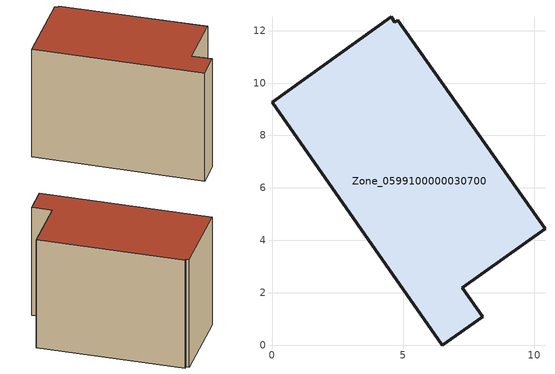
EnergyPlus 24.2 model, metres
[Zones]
Zone_0599100000030700
 floor ground (C_G): 0,9.28 4.54,12.52 4.69,12.32 4.81,12.4 10.42,4.45 7.26,2.19 8.04,1.09 6.51,0 z0
 wall outside (C_F): 6.51,0 8.04,1.09 7.26,2.19 10.42,4.45 4.81,12.4 4.69,12.32 4.54,12.52 0,9.28 6.51,0 z0:7.84
 roof outside (C_R): 4.54,12.52 0,9.28 6.51,0 8.04,1.09 7.26,2.19 10.42,4.45 4.81,12.4 4.69,12.32 z7.84
[BUILDING]
Pand.0599100000030700: North Axis=0; Terrain=City; Loads Convergence Tolerance Value=0.04; Temperature Convergence Tolerance Value=0.4; Solar Distribution=FullExterior; Maximum Number of Warmup Days=25; Minimum Number of Warmup Days=1
[Site:Location]
Rotterdam.The.Hague.AP_ZH_NLD Design_Conditions: Latitude=51.96; Longitude=4.45; Time Zone=1; Elevation=-4.5
[SITE:GROUNDTEMPERATURE:BUILDINGSURFACE]
18, 18, 18, 18, 18, 18, 18, 18, 18, 18, 18, 18
[MATERIAL] Thermal Absorptance=0.9; Solar Absorptance=0.7; Visible Absorptance=0.7
Name | Roughness | Thickness | Conductivity | Density | Specific Heat
G.TI.1975-1991 | MediumSmooth | 0.15 | 0.288461 | 540 | 1210
F.TI.1975-1991 | Rough | 0.3 | 0.230769 | 1920 | 840
R.TI.1975-1991 | MediumRough | 0.2 | 0.153846 | 1500 | 1000
[CONSTRUCTION]
C_G: G.TI.1975-1991
C_F: F.TI.1975-1991
C_R: R.TI.1975-1991
[ZONE]
Zone_0599100000030700: Type=1; Multiplier=1; Ceiling Height=Autocalculate; Volume=Autocalculate; Floor Area=autocalculate; Part of Total Floor Area=Yes
[ZONEINFILTRATION:DESIGNFLOWRATE]
Infil_Zone_0599100000030700: Zone or ZoneList or Space or SpaceList=Zone_0599100000030700; Schedule=AlwaysOn; Design Flow Rate Calculation Method=Flow/Area; Flow Rate per Floor Area=0.003; Constant Term Coefficient=1; Temperature Term Coefficient=0; Velocity Term Coefficient=0; Velocity Squared Term Coefficient=0
[HVACTEMPLATE:ZONE:IDEALLOADSAIRSYSTEM]
Zone_0599100000030700: Maximum Heating Supply Air Temperature=50; Minimum Cooling Supply Air Temperature=13; Maximum Heating Supply Air Humidity Ratio=0.0156; Minimum Cooling Supply Air Humidity Ratio=0.0077; Heating Limit=NoLimit; Cooling Limit=NoLimit; Dehumidification Control Type=ConstantSensibleHeatRatio; Cooling Sensible Heat Ratio=0.7; Dehumidification Setpoint=60; Humidification Control Type=None; Humidification Setpoint=30; Outdoor Air Method=None; Outdoor Air Flow Rate per Person=0.00944; Outdoor Air Flow Rate per Zone Floor Area=0; Outdoor Air Flow Rate per Zone=0; Demand Controlled Ventilation Type=None; Outdoor Air Economizer Type=NoEconomizer; Heat Recovery Type=None; Sensible Heat Recovery Effectiveness=0.7; Latent Heat Recovery Effectiveness=0.65
[ZONECONTROL:THERMOSTAT]
ThermostatControl_Zone_0599100000030700: Zone or ZoneList=Zone_0599100000030700; Control Type Schedule=DualSetpointControlType; Control 1=Thermostat_Zone_0599100000030700; Temperature Difference Between Cutout And Setpoint=0
[THERMOSTATSETPOINT:DUALSETPOINT]
Thermostat_Zone_0599100000030700: Heating Setpoint Temperature Schedule=HeatingSetpoint_Zone_0599100000030700; Cooling Setpoint Temperature Schedule=CoolingSetpoint_Zone_0599100000030700
[SCHEDULE:COMPACT]
HeatingSetpoint_Zone_0599100000030700: Through: 12/31, For: AllDays, Until: 24:00, 21
CoolingSetpoint_Zone_0599100000030700: Through: 12/31, For: AllDays, Until: 24:00, 24
DualSetpointControlType: Through: 12/31, For: AllDays, Until: 24:00, 4
AlwaysOn: Through: 12/31, For: AllDays, Until: 24:00, 1
